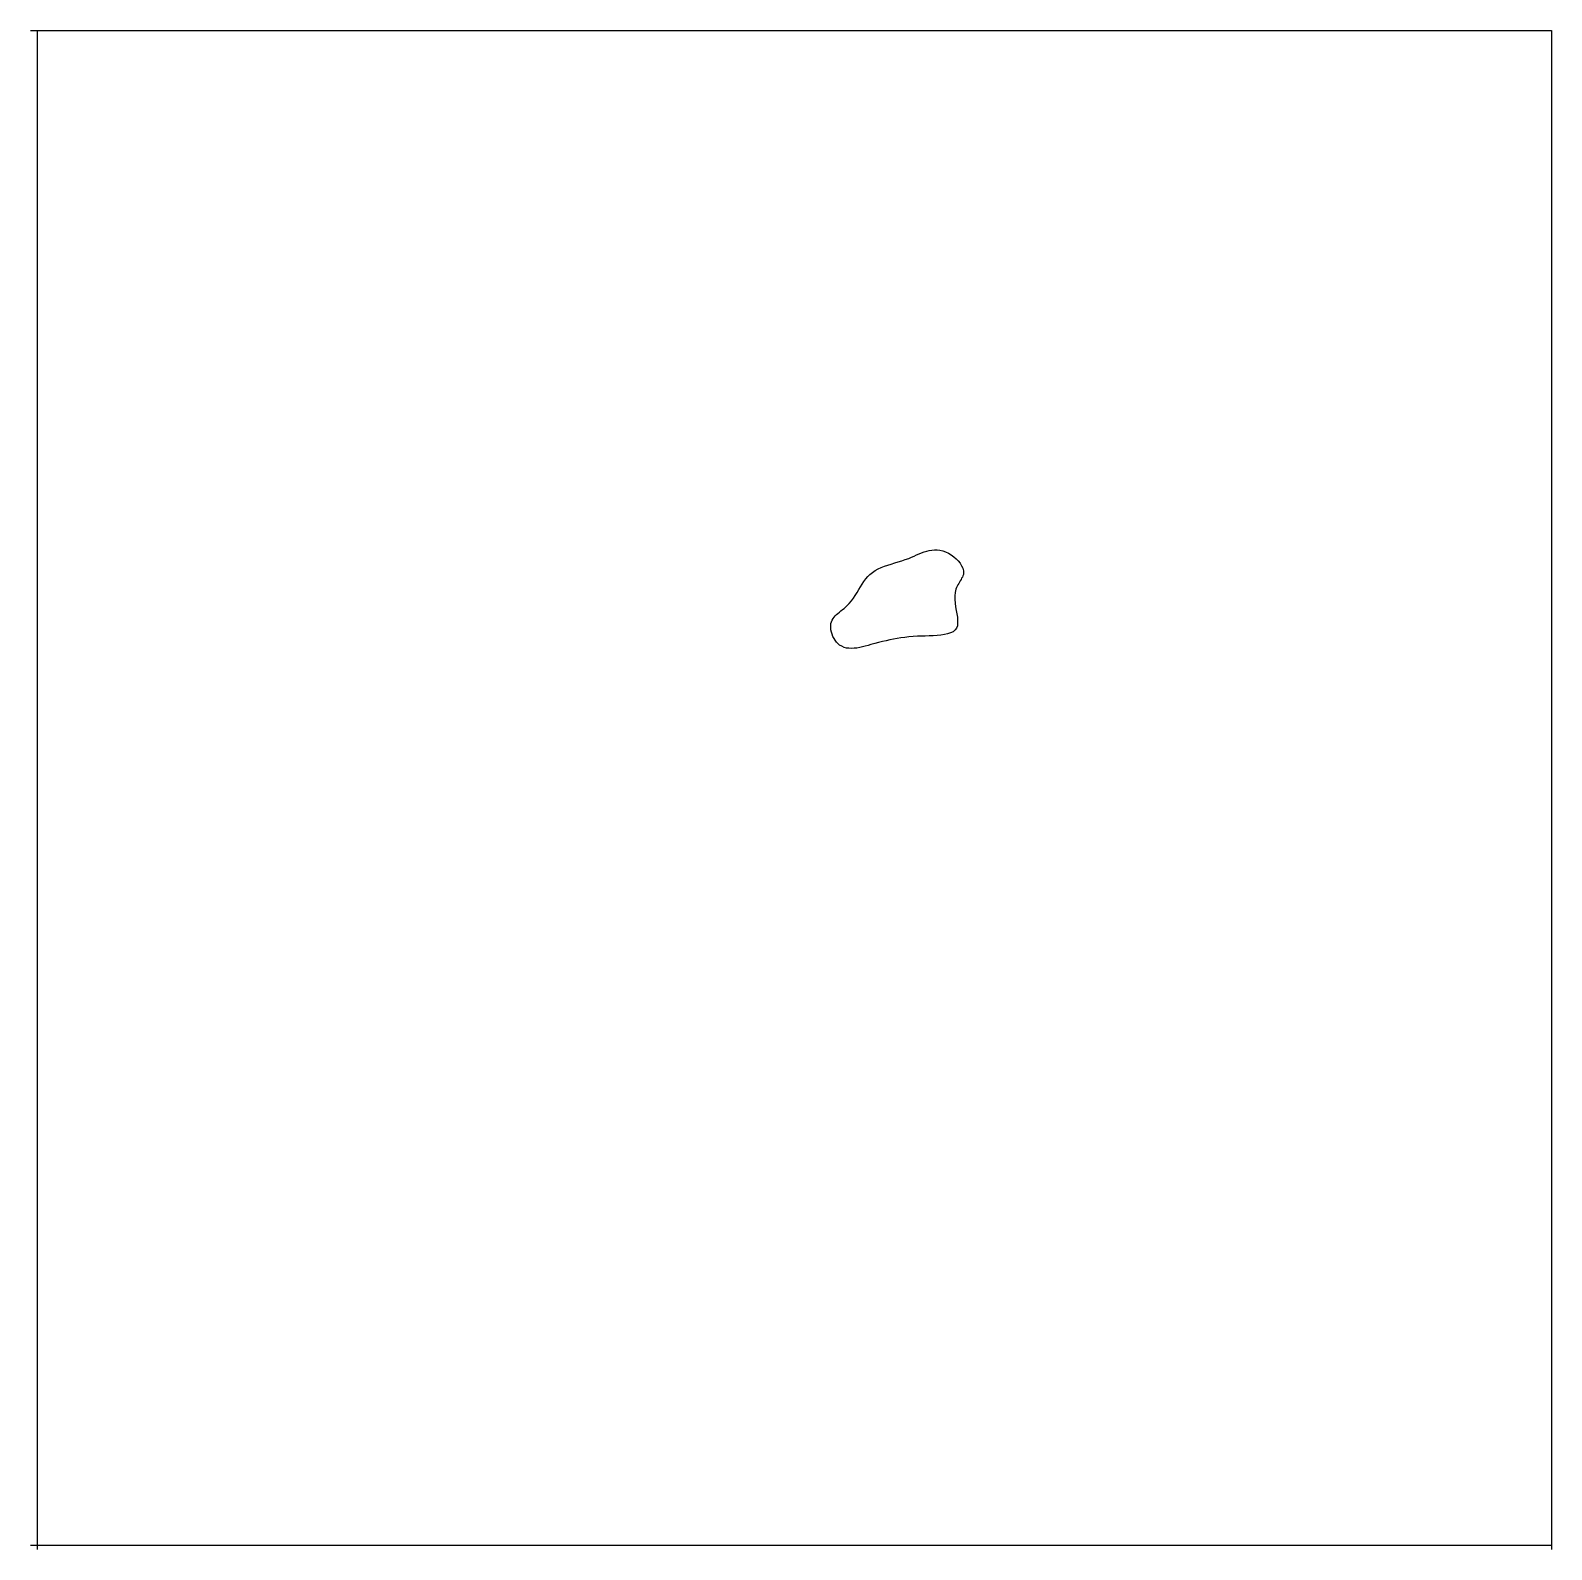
# Model space of a CAD drawing. Extents: x 12.042 to 13.03, y 7.544 to 8.53.
import ezdxf

# ---------------------------------------------------------------- set-up
doc = ezdxf.new("R2010")
doc.units = 0
doc.layers.add('LAYER1', color=7, linetype='CONTINUOUS')
doc.layers.add('LAYER12', color=5, linetype='CONTINUOUS')

msp = doc.modelspace()

# ---------------------------------------------------------------- linework, layer by layer
at = {"layer": 'LAYER1', "color": 7, "linetype": 'CONTINUOUS'}
msp.add_lwpolyline([(12.6483, 8.1777), (12.6481, 8.1769), (12.6478, 8.1761), (12.6475, 8.1753), (12.647, 8.1745), (12.6466, 8.1737), (12.6461, 8.1729), (12.6456, 8.172), (12.6451, 8.1711), (12.6446, 8.1703), (12.6441, 8.1693), (12.6437, 8.1684), (12.6433, 8.1675), (12.6428, 8.1652), (12.6426, 8.163), (12.6426, 8.1606), (12.6428, 8.1583), (12.6431, 8.1559), (12.6435, 8.1536), (12.6439, 8.1513), (12.6442, 8.1492), (12.6444, 8.1471), (12.6444, 8.1453), (12.6442, 8.1436), (12.6436, 8.1421), (12.6427, 8.1409), (12.6414, 8.1398), (12.6398, 8.139), (12.6379, 8.1384), (12.6358, 8.1379), (12.6335, 8.1375), (12.6311, 8.1373), (12.6286, 8.1371), (12.626, 8.137), (12.6234, 8.1369), (12.6208, 8.1369), (12.6183, 8.1368), (12.6155, 8.1366), (12.6127, 8.1364), (12.6101, 8.1361), (12.6076, 8.1358), (12.6051, 8.1354), (12.6027, 8.135), (12.6003, 8.1345), (12.5979, 8.1339), (12.5955, 8.1334), (12.593, 8.1327), (12.5905, 8.1321), (12.588, 8.1314), (12.5862, 8.1309), (12.5844, 8.1304), (12.5826, 8.13), (12.5808, 8.1296), (12.579, 8.1292), (12.5772, 8.129), (12.5755, 8.1289), (12.5738, 8.129), (12.5722, 8.1292), (12.5706, 8.1296), (12.5691, 8.1303), (12.5677, 8.1311), (12.5667, 8.132), (12.5657, 8.133), (12.5648, 8.1342), (12.5641, 8.1354), (12.5634, 8.1367), (12.5629, 8.1381), (12.5624, 8.1395), (12.5621, 8.1409), (12.562, 8.1423), (12.562, 8.1437), (12.5621, 8.1451), (12.5625, 8.1463), (12.5629, 8.1473), (12.5635, 8.1483), (12.5641, 8.1492), (12.5649, 8.1501), (12.5657, 8.1509), (12.5666, 8.1517), (12.5676, 8.1525), (12.5686, 8.1533), (12.5696, 8.1541), (12.5706, 8.1549), (12.5715, 8.1557), (12.5725, 8.1565), (12.574, 8.1581), (12.5754, 8.1598), (12.5767, 8.1616), (12.5779, 8.1634), (12.5791, 8.1652), (12.5802, 8.1671), (12.5813, 8.1689), (12.5824, 8.1707), (12.5835, 8.1724), (12.5848, 8.1741), (12.586, 8.1756), (12.5874, 8.177), (12.5891, 8.1783), (12.5909, 8.1795), (12.5928, 8.1805), (12.5948, 8.1814), (12.5969, 8.1823), (12.5991, 8.183), (12.6013, 8.1837), (12.6036, 8.1844), (12.6058, 8.1851), (12.6081, 8.1858), (12.6104, 8.1866), (12.6127, 8.1874), (12.6144, 8.1881), (12.6161, 8.1888), (12.6177, 8.1896), (12.6194, 8.1903), (12.621, 8.1909), (12.6227, 8.1916), (12.6244, 8.1921), (12.626, 8.1925), (12.6277, 8.1928), (12.6294, 8.193), (12.6311, 8.1929), (12.6329, 8.1927), (12.6347, 8.1922), (12.6366, 8.1916), (12.6384, 8.1907), (12.6402, 8.1897), (12.6419, 8.1885), (12.6434, 8.1871), (12.6448, 8.1857), (12.646, 8.1842), (12.647, 8.1826), (12.6477, 8.181), (12.6482, 8.1793), (12.6483, 8.1777)], dxfattribs=at)
at = {"layer": 'LAYER12', "color": 5, "linetype": 'CONTINUOUS'}
for points in [[(12.0421, 8.5302), (13.0302, 8.5302)], [(12.0465, 8.5302), (12.0465, 7.5438)], [(13.0302, 8.5302), (13.0302, 7.5438)], [(13.0302, 7.5465), (12.0421, 7.5465)]]:
    msp.add_lwpolyline(points, dxfattribs=at)

doc.saveas('drawing.dxf')
